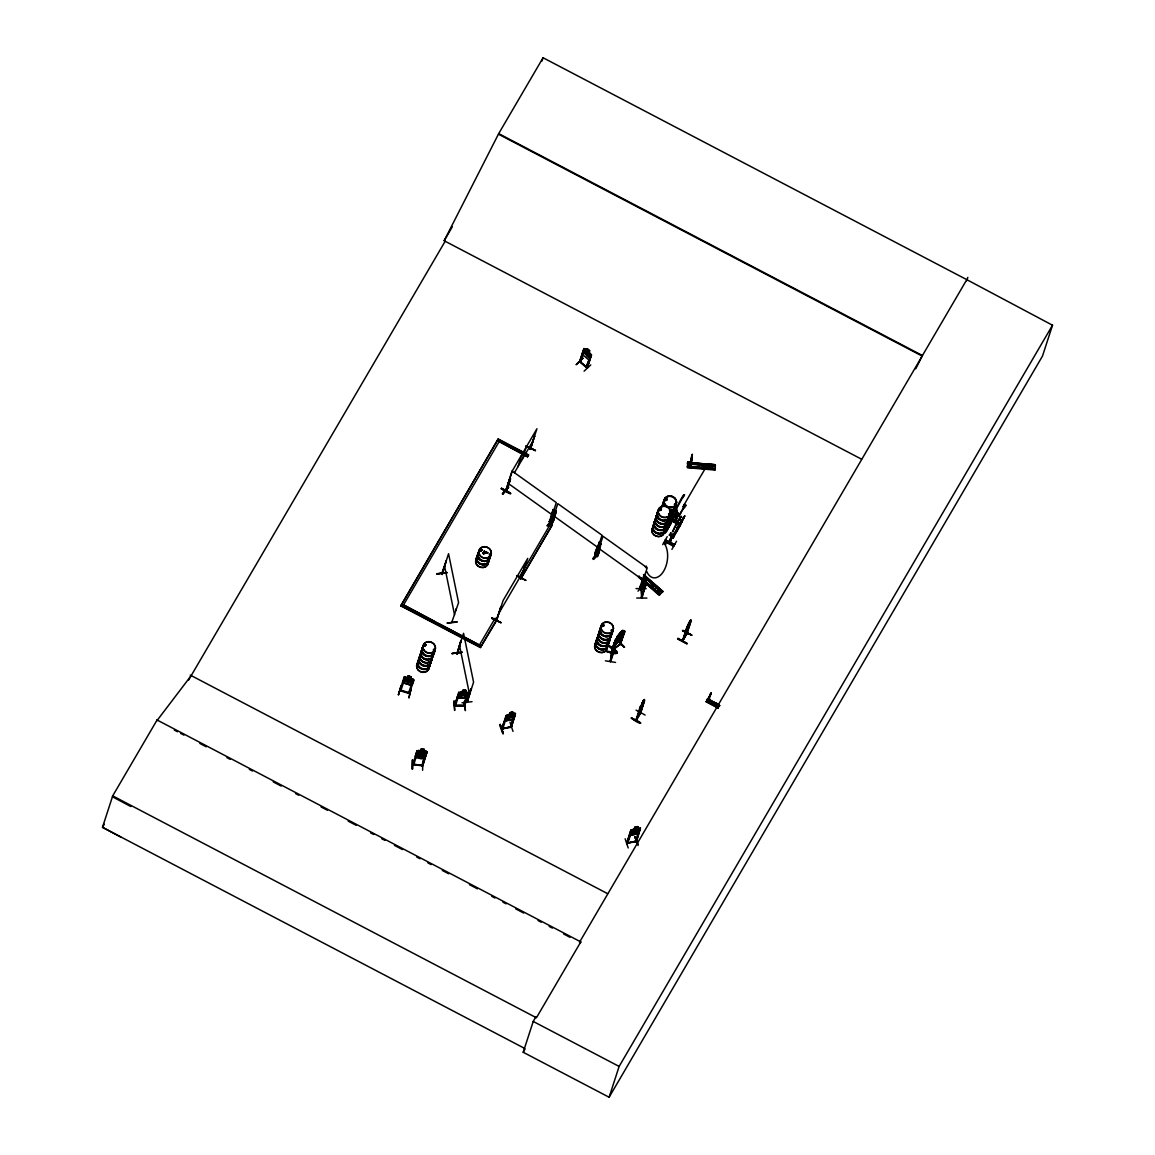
<?xml version="1.0" encoding="UTF-8"?>
<svg xmlns="http://www.w3.org/2000/svg" width="1155" height="1155" viewBox="0 0 1155 1155"><rect width="100%" height="100%" fill="white"/><g stroke="black" fill="none" stroke-linecap="round" stroke-linejoin="round"><path stroke-width="1.5" d="M708.058 699.829L707.365 699.223L706.961 700.522M484.032 552.35L484.349 551.238M482.949 553.274L482.92 553.404A8.59 7.58 18 0 1 483.757 552.653L484.162 551.224L487.944 552.884L484.162 551.397M640.837 712.433L636.304 720.547M686.503 633.604L683.312 639.841M614.417 646.165L615.37 640.938M689.477 463.646L689.708 463.617M441.73 573.602L446.119 561.2L442.307 574.454L441.672 573.573L441.932 574.396L448.544 553.707L458.578 602.607L451.749 622.444M451.605 621.65L452.37 621.881M456.774 653.153L457.322 654.033L461.134 640.78L457.25 653.196M456.889 652.806L457.077 653.744M466.533 701.244L470.98 688.856L466.967 701.706M689.261 466.981L715.263 469.349L687.543 467.327L687.673 462.606M715.219 466.259L687.572 463.415L715.263 465.898L715.248 464.743L687.716 462.794L687.932 461.798L690.748 462.029L690.387 467.429L690.647 466.274L687.846 466.028L687.514 467.111L715.234 469.507L715.349 464.758L687.6 462.433L687.572 463.935M687.976 463.992L688.38 462.707L687.673 465.436L687.788 463.574M687.932 461.798L690.748 462.029M690.445 466.909L690.733 462.39M683.053 506.684C684.698 504.576 686.2 509.875 683.053 506.684A442.019 33.856 -63.7 0 1 707.871 464.137L707.77 468.728M579.666 361.833L583.968 348.521L579.536 361.659M579.81 361.385L580.633 362.121L584.055 351.308M580.546 362.049L586.827 367.362M580.46 361.876L579.926 360.981M586.581 367.175L587.13 367.723M587.462 367.969L579.709 361.342M412.147 760.106L412.465 769.1M412.335 769.288L412.725 759.918L412.451 769.1M417.561 752.381L416.637 752.295L417.561 752.381L413.62 765.072L413.678 764.22L412.869 764.596M415.959 757.579C413.129 754.229 421.041 760.972 423.755 758.142L425.343 756.886M416.623 751.891L426.671 752.714L425.776 752.078M418.355 750.533L416.984 750.808L415.295 755.976M416.969 750.909L420.492 750.678M421.806 765.823L422.672 764.971M421.893 764.957L421.806 765.866L425.719 753.118L426.628 753.204L422.701 765.895L412.595 764.552M422.6 770.284L422.86 761.102M423.495 751.862L424.347 749.364L422.282 755.24L419.164 754.966L420.998 749.061L424.347 749.465L421.084 749.22M423.842 750.981L427.018 751.818L422.586 765.881M423.827 758.2L415.959 757.478M424.174 757.204L416.32 756.496L415.656 754.879L416.305 756.597L424.174 757.305L425.704 755.789M425.719 753.118L426.628 753.522M426.137 751.183L418.327 750.476M614.215 645.76L615.398 642.007M688.539 463.834L688.048 463.559M688.409 463.328L687.918 465.465M673.582 537.191L672.542 538.129L683.616 517.454L674.361 534.173M673.481 537.508L674.246 533.509M676.31 511.362L677.335 510.423L675.92 514.971L675.545 514.336L668.37 527.979M683.876 506.814L678.981 515.765L684.395 507.031M485.49 552.87C485.851 552.783 486.399 552.769 487.901 553M641.545 588.473L641.602 597.871L646.02 583.102L642.065 597.77M606.505 651.535C634.904 660.877 592.977 633.951 616.727 653.008M688.293 463.761L688.438 463.458M486.111 553.057C484.739 554.01 485.937 551.123 484.45 551.729M676.974 514.278L674.477 521.973L677.335 513.167L678.303 513.816L677.797 514.697L676.83 514.047M675.704 521.685L678.346 513.686L675.112 522.305L675.617 521.425M687.586 463.141L715.234 465.451M687.6 462.52L715.349 464.758M687.528 466.837L687.846 466.028M687.572 466.432L687.514 467.732L715.162 470.056L715.19 468.468M641.27 588.732L645.472 576.157M641.53 597.9L641.689 596.485M457.034 622.097L446.971 623.094L457.077 621.765M462.014 702.774L472.034 701.691M671.878 534.52L671.315 535.53L672.326 536.05L672.845 535.169L671.878 534.52L669.005 543.326L671.503 535.617M672.744 535.343C671.575 533.206 672.398 536.714 672.672 534.332M424.174 645.313L425.083 645.76M433.298 650.193L434.193 649.731L433.861 650.583M433.948 649.586L433.414 649.716M480.581 550.892L480.076 550.025M480.798 550.82L481.649 550.127M481.635 550.314L481.014 551.209L479.946 550.69M489.561 555.252L489.272 554.689M598.868 635.77L598.896 634.86M611.284 630.211L612.164 630.182L611.327 630.081M660.992 509.528L659.996 508.85L659.953 510.192M660.79 509.6L660.241 510.293L661.035 509.759M664.905 499.74L665.612 498.902L665.612 500.245M665.006 499.48L665.439 500.534L666.594 500.317M663.086 506.496A6.425 5.674 18 0 1 665.655 500.101L666.551 499.942L665.901 498.989M666.854 500.014L666.089 498.902M669.496 514.206L668.846 514.625M669.582 514.596L668.572 514.509M674.318 504.461L675.242 504.114M674.722 504.49L675.17 504.822M614.33 646.396L614.734 643.176L613.709 649.962L614.128 644.245L613.031 647.594M614.301 645.89L613.753 649.572M644.317 580.099L644.764 585.946L646.107 579.334M611.717 655.766L613.06 646.324L612.222 655.188M613.233 648.2L612.944 650.987L617.867 636.65L617.434 637.43M614.561 642.685L613.421 651.203L614.489 645.89M645.746 581.817L644.678 586.321L644.938 582.264C643.682 581.802 646.656 573.818 645.154 581.543L645.703 581.73M615.297 642.945L615.326 643.451C616.38 632.334 614.46 651.738 614.417 648.287M616.64 653.311C586.437 645.688 635.048 661.873 609.681 646.121M611.471 652.127L610.302 661.541L614.619 648.2M614.677 649.168L610.649 661.598C612.655 651.117 612.987 636.275 624.119 630.659L620.091 644.735L624.783 631.814L623.873 632.074L620.221 644.634M610.735 661.411L611.933 652.099M613.637 645.833L614.345 643.422L613.291 652.257M613.94 648.042L614.272 645.255M614.908 646.699L615.139 644.721M615.629 643.248L615.384 640.216L615.629 641.097M689.059 463.444L689.564 464.093M506.67 491.164C503.522 489.576 508.532 492.275 505.89 490.067M550.155 522.219L549.433 521.641M549.231 521.555L550.3 521.757L549.376 521.107M552.191 524.052L551.267 523.403M551.411 523.013L552.307 523.706M597.597 556.407L596.456 556.003L602.982 536.238L647.219 567.827L640.765 587.722L644.981 575.06L644.028 574.786L644.981 575.06M644.23 574.54L639.928 587.101L640.346 586.336L641.213 587.014M640.202 586.798L641.083 587.404L640.173 586.711M612.987 647.71L612.439 652.864L614.446 643.768M691.73 461.062L689.506 466.187L692.105 454.579M692.293 454.767L691.888 460.181L689.723 466.201L691.975 455.084M646.901 598.088L636.723 598.03M605.393 660.833L615.557 662.436M641.53 589.122L641.646 597.323M642.007 597.77L641.285 588.833M483.194 553.288L483.584 552.826A1.761 1.559 18 0 0 484.219 552.307C485.216 553.635 483.483 553.404 485.216 553.072M614.677 646.699L615.023 644.707M643.407 582.163L643.913 579.695L644.028 589.252L643.494 582.149M485.143 553.086L485.88 552.711M613.392 646.713L612.785 652.474L617.867 636.65M502.988 728.661L501.848 728.459M511.622 726.639L501.761 728.964L506.034 715.624M627.786 842.803L636.549 841.085L626.602 843.381L630.977 830.026L640.462 827.947L636.419 841.475L640.216 828.857L639.336 829.059L635.337 841.721L636.405 841.533L626.645 843.294M682.259 521.006L681.132 522.565C688.12 510.25 675.213 531.603 680.454 523.749L678.548 527.575L682.475 520.992L672.571 538.042M483.931 553.75L485.172 552.061L483.238 553.62M708.838 697.533L709.141 696.783M709.026 697.808L707.957 701.403L711.177 692.856M711.018 694.083L711.162 692.957M580.792 361.659L580.113 361.096M586.509 367.059L586.451 367.723C585.715 364.778 592.717 354.224 590.45 355.249M611.746 653.355L615.673 639.35L611.269 653.47M506.742 489.691C505.096 489.908 507.449 490.861 506.02 490.254M530.044 449.151L530.694 448.039M496.953 619.845L496.953 618.921M527.561 456.803L497.329 440.517L527.561 456.803L528.586 454.868L498.224 438.972L400.771 605.884L480.379 647.565L497.126 619.744L496.867 619.008L496.275 620.206L501.082 607.285L500.36 607.833M521.353 578.121L520.573 578.641M497.271 619.08L496.621 620.408L503.104 600.513L527.734 558.385L521.049 578.554M521.396 577.861L552.307 524.818L550.531 523.894L519.75 576.547L521.497 577.673L520.891 578.915L524.991 565.705L524.89 566.585M708.91 697.736L707.827 701.345L710.773 694.343M640.505 712.231L635.799 720.287M640.404 713.53L636.448 719.161M640 712.938L640.563 712.144M682.403 640.419L682.966 639.625M687.326 632.954L682.619 641.112L687.312 626.255L690.748 620.163M401.045 685.998L398.417 694.689M398.461 694.776L401.175 685.796L398.518 694.502M402.806 681.089L403.528 682.908L411.05 685.189L412.523 684.092M400.698 690.907L400.901 689.997M400.843 690.907L404.827 678.245L403.947 677.971L404.827 678.245M408.062 675.863L407.643 677.566L405.881 677.465L404.957 680.295L406.185 682.013L409.202 682.952L411.223 682.244L412.133 679.414L410.689 678.404L411.296 676.873L408.062 675.863L411.151 676.974L410.66 678.49M408.74 692.538L409.375 693.606M411.021 685.29L403.427 682.937L402.951 681.017M408.697 693.39L408.841 692.567L401.03 690.286M409.664 692.711L409.361 693.65L413.865 679.934L413.014 679.068M412.71 680.685L413.504 681.262L412.71 680.685L408.509 693.289M410.978 689.116L408.87 697.995L411.122 689.131M442.351 574.41L442.091 573.429M188.496 680.237L445.224 241.164L444.227 240.63L498.7 133.619L543.067 57.75L966.793 279.654L579.507 942.278L580.503 942.798L580.792 941.903L157.08 719.998L112.714 795.867L102.492 827.327L120.856 837.086M157.08 719.998L156.777 720.893L191.21 675.588M541.998 61.027L543.067 57.75M402.662 606.418L498.989 441.845M446.927 572.909L436.965 573.689M409.491 693.592L399.847 690.603L400.973 690.127M408.61 676.368L410.559 676.974M413.75 679.92L412.407 684.049L410.963 685.218M400.771 605.884L498.224 438.972M501.487 488.262C517.96 496.101 508.864 494.932 501.501 488.247M422.528 765.462L412.681 764.162M417.085 750.837L412.725 765M413.519 765.058L413.808 764.264M483.902 551.859L483.959 551.758A7.536 6.641 18 0 0 486.356 552.971L486.255 552.971M502.699 494.196L508.604 487.078L502.757 493.921M483.974 553.88L483.18 553.404M461.942 652.358L451.908 653.571L462.029 652.243M421.214 750.404L423.221 750.591M421.561 749.422L423.582 749.595M505.688 490.918L512.069 470.995L556.306 502.584L549.852 522.479L554.068 509.817L553.115 509.543L549.708 522.407M505.876 490.702L512.315 470.879L536.945 428.75L530.448 448.573M506.28 490.803L509.875 478.372M510.597 478.776L506.381 491.424L510.048 480.466M508.604 487.078L502.642 494.095M460.773 640.823L456.976 654.077L456.904 652.604M517.916 466.764L521.93 454.435M522.147 459.517L526.16 447.187M530.506 449.396L534.505 436.244L530.044 449.367L530.506 448.573M454.16 700.955L454.709 710.181M458.737 692.321L454.579 706.08C453.944 704.204 460.527 691.369 458.463 693.65M464.7 705.705C459.271 704.507 453.424 706.889 455.619 705.229M459.372 693.347L455.388 705.994M462.159 691.831L462.751 690.459L465.985 690.372L462.65 690.315L462.159 691.932L460.412 692.35L459.488 695.18L460.773 696.422L465.956 695.296L466.88 692.466L465.508 691.989M479.628 644.721L495.033 618.387L496.794 619.325M465.378 692.033L465.985 690.372M481.274 646.035L403.557 604.888L435.204 621.91M464.267 701.388L465.378 710.628L464.83 701.403M467.515 693.491L463.631 706.239C467.862 689.968 470.648 688.77 464.44 706.153L454.565 706.037M468.555 692.509L465.768 698.096L457.972 698.01L465.826 698.14L467.356 696.653M464.411 706.196L468.67 692.48L458.636 692.307M470.98 688.856L467.169 702.11L473.579 682.201L463.559 633.287L457.106 653.023M576.186 364.662L583.116 358.064L576.359 364.504M495.033 618.387L496.679 619.701L480.379 647.565M496.679 619.701L500.765 607.126M580.388 362.396L584.546 349.777M589.498 350.831L589.007 352.347L590.104 353.935L589.18 356.765L587.52 356.895L584.315 352.593L585.239 349.763L586.653 350.326L587.216 348.738L589.599 350.846L589.18 352.304M516.617 575.681L525.756 580.402M590.176 356.563L586.365 367.507M589.079 352.275L591.519 354.989L587.115 368.257L591.432 354.946L583.896 348.593M520.53 578.843L524.991 565.705M590.783 364.922L584.084 371.174M553 518.783L547.225 525.669M553.115 509.543L549.462 521.612M548.481 526.565L554.328 519.721M550.531 523.894L552.177 525.207M551.758 522.767L552.104 523.995L551.354 523.46L557.793 503.652L602.029 535.227L595.677 555.107C593.28 553.664 596.817 553.952 595.821 554.66M551.383 523.605L555.569 510.885L556.32 511.42L552.451 523.258M551.96 524.009L556.32 511.42M503.176 733.613L500.158 724.43M505.876 716.937C507.666 714.31 501.414 727.78 501.775 729.296L503.002 728.603M502.685 729.195L506.641 716.432M510.322 713.01L512.228 712.577M509.976 722.193L513.008 731.404M510.438 727.376L514.394 714.671L515.274 714.469L511.304 727.217C509.167 726.033 512.762 726.885 502.786 728.314M514.394 714.671L510.64 727.376L510.553 726.509M514.091 717.645L515.375 713.501M511.521 726.654L515.52 713.559L514.581 713.213M593.251 558.803C600.99 546.113 601.784 551.859 593.612 559.439M598.839 542.186C601.149 540.988 594.089 551.845 594.854 554.66L595.576 555.122M594.984 554.111L597.944 545.333M596.803 555.8L597.597 555.8M597.251 556.595L597.294 556.595C598.882 555.44 600.975 541.19 601.307 544.265M613.045 646.41L614.388 642.252M611.731 652.604L615.875 640.26L616.438 641.242L623.483 634.745M615.687 641.79L617.492 636.261M621.332 634.947L622.386 634.499L620.856 636.593L617.723 638.08L621.924 633.315M619.874 635.149L621.332 634.008M620.856 632.218L622.343 631.092M642.425 580.517L638.484 577.211L639.076 575.97M622.834 630.529L622.343 632.045L623.411 631.612L621.462 637.329L616.756 641.025M622.935 630.413C616.308 636.448 625.433 626.79 622.415 632.131L624.711 630.76M640.895 578.612L641.155 577.803M620.769 643.378L619.86 644.36M624.552 631.568L620.538 643.898L613.94 648.922M638.008 591.143L643.364 585.47M644.1 575.493L644.577 574.598L644.302 575.407M643.927 579.796L645.241 575.753M640.996 589.757L645.284 576.504M641.357 589.757L646.136 576.605L645.862 581.153M645.948 579.839L645.963 577.514M624.321 647.305L618.517 641.444M645.919 584.704L641.545 597.034M645.804 584.632L644.606 588.79M646.194 588.631L636.015 588.588M665.641 531.401L665.049 533.191L670.319 523.287M665.858 531.444L666.146 530.535M667.734 527.359L665.439 531.618L673.495 517.628L666.218 531.632L666.565 530.593M666.218 531.632L667.98 526.593M676.859 511.16L675.646 515.043L677.292 510.394L669.38 523.706L676.902 510.293M662.71 544.626L667.215 536.627M672.744 515.375L668.962 522.002M649.919 586.278L653.268 583.246M664.775 541.103L666.753 541.839L665.785 542.316M674.65 544.568L665.381 539.962L674.491 544.712M672.326 521.194L673.394 517.57M669.38 523.706L676.844 510.279M652.012 588.112L655.361 585.08M669.294 535.314L670.911 532.787M669.539 535.444L669.51 534.606M670.665 532.657L670.68 533.495M674.982 521.093L677.191 513.455M678.129 512.979L677.205 514.249M677.884 512.849L677.379 513.369M669.236 542.518L672.152 534.808M669.77 543.586L672.268 535.877M669.929 543.601L672.658 535.213M679.241 515.91L679.212 515.072M680.107 513.816L680.598 513.239L678.981 515.765M672.6 538.115L673.986 533.538L672.917 538.273L680.627 524.919M655.953 591.562L659.303 588.53M676.253 531.401C680.425 520.688 673.264 537.061 677.696 529.394M679.313 524.572L670.29 519.548M679.313 525.684L679.775 524.269M679.862 523.605L670.81 518.653L679.948 523.46L678.115 527.763L682.605 519.432M671.921 549.39L676.527 541.233M681.97 519.822L677.35 528.023L682.013 519.851M681.955 520.804L674.231 534.216L674.462 532.845M683.5 518.436L683.789 517.527M684.005 517.57L684.294 516.66M681.898 521.612L684.8 515.895L683.211 518.624M659.433 594.608L645.183 582.524M702.514 463.834L702.471 468.28M705.33 464.079L705.286 468.511M712.491 464.685L712.447 469.118M966.793 279.654L1052.508 325.219L1042.503 356.043L609.118 1097.25L523.201 1052.263L533.22 1021.439L535.934 1016.775M635.799 720.489L640.043 707.12M636.405 720.07L643.696 699.959L639.942 709.17L643.667 701.229L642.584 704.579M641.559 704.536L636.246 720.518M642.974 702.11L640.159 708.246L640.26 707.365M639.899 713.472L644.375 700.349L640.722 712.981M640.318 712.678L644.201 699.8M640.303 713.545L644.678 700.508M645.125 715.061L636.087 710.152M677.985 638.397C705.748 653.99 659.26 628.219 686.951 643.494M682.518 630.745L691.888 635.077L682.778 630.312M688.062 624.985L682.764 640.982M688.192 624.523L690.3 620.466L688.727 623.296M688.322 624.537L689.16 622.704M689.477 622.574L686.676 628.71L686.777 627.829M689.737 622.126L690.199 620.408M691.195 620.971L686.72 634.095L691.051 619.874L686.734 633.171M625.158 838.804L628.205 847.958M640.462 827.947L637.603 833.722L630.154 835.354L629.547 834.098L630.875 830.026M631.583 830.82L627.468 843.136C633.185 828.583 632.363 825.06 626.717 843.684L626.934 843.684M634.225 828.77L634.817 827.269M634.355 828.886L634.846 827.37L637.82 826.691M635.264 827.399L637.17 826.966M637.791 826.59L637.286 828.106L638.715 828.25L637.805 831.08L632.839 833.347L631.641 832.495L632.565 829.665L634.326 828.785M637.416 844.305L634.918 836.581L638.094 845.547M635.712 841.273L635.582 841.244M706.687 700.811L717.197 706.499L706.687 700.811L706.239 701.865L718.237 708.087M707.582 699.8L708.102 698.371L709.776 699.251L708.058 702.413L708.361 701.677M708.102 698.371L707.452 699.742L719.724 705.488M709.502 696.35L710.065 694.487M710.152 694.271L709.646 695.758M715.263 706.066L716.807 703.424M609.118 1097.25L619.123 1066.426L1052.508 325.219M915.756 368.806L922.426 355.523L498.7 133.619M966.706 280.766L967.803 277.373M719.421 706.008L707.25 699.627L707.726 698.818L718.439 704.406L707.524 699.208M707.697 699.324L707.972 699.569M670.564 524.038L669.467 525.366L671.358 521.54L667.662 528.052L668.774 526.55C660.212 542.677 679.631 507.796 666.132 531.574M479.744 550.098L481.361 549.722M480.538 549.592L480.119 550.487M601.885 625.389L603.791 625.433M603.213 624.956L603.228 625.967M665.728 499.003L665.482 500.144M666.218 500.245L666.247 499.076M642.368 705.849C645.4 698.27 638.859 714.512 638.729 711.177L638.701 711.884M689.059 625.158C681.378 640.072 693.448 612.872 689.087 625.043M688.842 626.328L689.824 624.003M679.342 524.514L670.203 519.779M501.385 488.536L510.539 493.214M500.996 622.718L491.972 617.737L491.64 618.416M709.083 697.274L709.372 696.292M613.68 649.283L621.015 643.638M646.324 567.264L645.818 566.513M501.66 728.978L502.699 728.704M627.829 842.688L627.093 843.28M710.282 694.343L710.816 693.318M644.548 699.425L640.577 707.539M640.101 707.235L640.707 705.734M706.687 701.071L718.526 707.567M642.541 702.5L641.689 704.059M702.832 465.739L703.698 464.96M688.221 624.48L682.302 640.953L687.066 632.608M669.611 525.467L671.531 521.208L667.489 528.124M679.169 524.846L677.408 527.835L679.154 524.89L670.001 520.169M501.169 488.911L510.322 493.589M491.655 618.373L501.025 622.689L491.842 618.055M673.639 546.286L666.06 542.273M677.667 639.047L686.763 643.826M706.254 701.85L706.759 700.97M642.555 704.694L639.884 708.665M668.976 521.728L672.816 515.13M676.787 514.177L677.335 513.167M534.823 436.402L534.101 436.951M520.53 578.626L520.992 577.615M520.573 578.756L520.934 578.049M452.37 226.698L444.17 240.745L861.558 459.185M104.296 824.237L102.492 827.327L524.615 1048.394M508.301 483.209L510.048 480.22M514.423 472.742L532.931 441.08M527.676 456.413L528.586 454.868M499.104 612.843L523.735 570.714M552.307 524.818L521.511 577.486L519.75 576.547M671.734 535.588L672.427 534.202M673.943 534L684.698 515.837M642.223 702.832L643.797 700.002M687.081 627.988L685.204 632.348L688.871 626.313M708.217 702.11L709.517 699.887M709.776 699.251L707.986 698.573M580.792 941.903L536.425 1017.772L112.714 795.867M523.201 1052.263L525.02 1049.144M621.087 639.639C625.303 633.445 615.427 647.479 615.052 643.263M646.136 567.986L646.468 566.297M673.495 517.628L672.051 519.635M526.189 446.09L535.357 450.782M516.675 575.565L525.828 580.258M616.756 641.242L619.239 638.311L620.928 638.051L619.874 637.574M674.448 544.886L665.367 539.977M682.576 630.644L691.701 635.38M663.605 542.633L665.785 543.962L663.605 542.633A19.072 11.102 -81.6 0 1 663.764 570.974A19.072 11.102 -81.6 0 1 646.728 571.494M689.636 622.069L690.242 621.274L686.388 629.114M643.277 579.651L660.241 594.132L642.166 578.424M661.844 592.602L646.439 579.059L662.118 592.197M481.548 550.718L480.769 551.123M659.577 509.138L659.693 509.976M603.589 626.284L603.733 625.389M509.846 478.242L510.394 479.022M508.186 486.746L502.252 493.849M555.569 510.885L556.118 511.665M549.361 521.612L549.867 522.392M547.181 525.9L553.13 518.566M592.818 558.544L598.824 551.18M593.194 559.107L599.099 551.989M640.346 586.884L640.78 587.65M620.697 643.436L620.134 644.403M617.405 637.979L616.38 639.177L623.094 633.532M484.84 553.043L483.916 553.563M463.631 706.196L464.57 705.387M463.646 705.373L464.555 705.734M639.191 576.562L643.09 579.897M659.548 594.796L645.241 582.409M646.685 578.684L662.104 592.284L662.999 591.519L643.696 574.627M662.508 591.981L644.447 576.244M687.023 632.68L686.922 633.647M708.001 698.818L706.398 701.547L718.424 707.741M706.47 701.46L718.323 707.899M500.057 724.647L503.306 733.613L500.187 724.416M583.852 349.171L584.315 349.994M584.878 348.738L586.726 350.254M582.568 352.65L583.015 354.758M586.668 350.138L587.159 348.622L589.671 350.774M590.205 359.061L588.776 359.898L582.856 354.83L582.654 352.593M421.243 753.508L423.726 755.211L422.124 753.204L424.809 751.732L421.589 752.8L419.193 751.154L420.738 753.089L417.937 754.691L421.127 753.551M624.783 631.814L623.873 632.074M614.041 648.605L619.889 644.144M645.327 566.874L646.367 566.455M642.786 580.171L638.816 576.778L643.017 579.954M638.932 576.793L642.613 580.272M662.104 592.284L645.602 577.5M424.52 644.678L423.899 645.587L425.141 646.121M424.39 644.981L425.444 645.385M430.974 660.126L430.31 660.126M665.8 524.543L666.233 523.778M651.824 584.863L652.647 584.444M603.545 626.183L601.943 625.577M716.447 704.579L716.36 705.647M717.457 705.59L716.389 705.575M692.336 454.218L691.426 460.888M588.732 359.797L590.118 358.988M424.318 754.403L422.239 755.471L419.121 755.182L417.836 753.825L418.76 750.981L420.593 750.635M509.384 714.396L507.623 715.263L506.699 718.092L507.897 718.944L512.863 716.692L513.773 713.862L512.344 713.718L512.964 712.13L509.788 712.852C508.388 716.807 510.322 710.238 512.878 712.303M502.67 729.137L502.887 728.285M635.409 840.883L636.362 840.739M499.61 724.763L502.815 733.699M505.746 490.514L506.381 490.918M511.304 727.217L501.963 728.892M659.144 509.687L660.573 510.423M666.06 524.644L666.146 523.778M424.304 644.591L424.376 645.486M653.326 586.365L651.752 585.96M602.52 625.158L603.358 625.375M612.121 630.702L611.37 630.399M660.27 594.103L659.072 595.215L644.923 582.842M659.606 594.724L662.84 591.418L643.494 574.685M703.381 465.162L705.026 465.927M514.682 713.241L505.962 715.725L507.262 714.945M514.509 714.974L515.39 714.772M505.298 720.893L512.618 719.233L514.163 717.529L512.661 719.32L505.24 721.067L504.648 719.81M634.759 827.341L637.935 826.619L637.416 828.034M630.818 831.34L631.698 831.138M640.318 829.175L639.336 829.059M630.24 835.296L637.661 833.751M634.774 836.841L637.964 844.19M420.247 751.631L418.413 751.977L417.489 754.807L418.774 756.178L421.893 756.453L423.957 755.399L425.228 751.573L423.726 750.923M453.944 701.172L454.622 710.426M404.236 677.061L405.477 676.888M446.292 562.023L445.772 561.229M446.841 572.404L436.908 573.992M436.893 573.862L447.014 572.649M622.964 633.532L623.7 633.474M461.856 651.998L451.908 653.571M660.357 510.496L659.447 510.279M653.066 586.466L651.954 586.177M603.155 626.4L601.986 625.793M587.087 368.185L579.622 361.732M704.247 466.981L702.832 465.869M645.486 576.056L645.992 583.116M645.963 585.542L645.544 584.704M467.53 693.809L468.454 693.823M454.695 705.171L463.502 705.503M689.29 464.079L713.487 466.216M687.6 466.302L715.248 468.612L687.543 466.216M687.644 466.678L713.458 468.916M420.434 751.14L423.553 751.429M420.088 752.136L423.206 752.41M419.51 753.97L422.643 754.258M413.764 764.393L421.705 765.115M685.55 505.933C688.135 505.63 682.721 502.988 684.41 505.341M400.063 690.242L409.592 693.289M675.155 522.219L678.216 513.975L677.436 513.47M602.939 626.111L602.564 626.126A6.425 5.674 18 0 0 603.213 635.914A6.425 5.674 18 0 0 612.439 631.121M424.795 644.476L425.776 645.154M583.968 348.68L584.892 348.824M669.525 542.446L669.048 543.24M412.985 679.169L404.163 676.917L399.861 690.647M434.121 649.355A6.425 5.674 18 0 1 430.584 656.17A6.425 5.674 18 0 1 422.47 653.066A6.425 5.674 18 0 1 424.607 645.703L424.766 645.746M423.365 751.905L424.881 752.569M672.484 519.259L680.122 523.172M674.924 521.179L675.733 521.584M498.512 134.197L922.239 356.101M498.094 439.362L522.06 451.908M525.265 453.583L528.456 455.258M671.358 535.4L672.369 535.92M666.363 541.666L673.87 545.882L666.276 541.897M719.652 705.618L707.336 699.251L719.464 705.95M438.38 623.57L479.686 645.197M400.901 605.494L480.509 647.19M190.214 675.069L607.559 893.624M174.333 730.09L177.524 731.75M180.714 733.425L183.905 735.1M199.858 743.445L206.225 746.794M226.972 757.651L230.163 759.326M249.307 769.346L252.497 771.02M273.23 781.877L281.199 786.05M295.565 793.572L298.755 795.246M321.09 806.941L327.471 810.276M348.204 821.147L356.173 825.32M370.538 832.842L373.729 834.502M381.699 838.689L384.889 840.349M394.461 845.373L402.445 849.546M416.796 857.068L419.987 858.728M427.956 862.915L431.147 864.575M442.322 870.437L448.703 873.772M469.435 884.629L477.419 888.816M491.77 896.323L494.961 897.998M502.93 902.171L506.121 903.845M515.693 908.855L523.677 913.042M538.028 920.549L541.219 922.224M549.188 926.397L552.379 928.071M563.553 933.919L569.935 937.268M533.22 1021.439L619.123 1066.426M112.425 796.762L130.789 806.522M442.235 572.981L442.047 573.919M466.75 702.038L466.62 701.229M597.294 556.595L596.601 556.161M508.07 483.324L552.292 514.913M553.794 515.982L598.016 547.557M598.983 548.567L643.205 580.157M426.065 751.226L426.902 751.833M645.659 582.149L659.808 594.536L645.457 582.337M622.227 636.838L616.438 641.242M617.333 636.232L620.538 632.29L618.647 635.25L610.23 661.469L610.807 660.776M618.835 641.227L624.61 647.262L618.517 641.285M454.507 705.532L455.402 705.128L455.489 705.994M629.547 834.098L630.182 835.455M457.322 696.479L457.972 698.01M455.965 609.277L456.138 610.1L455.619 609.32M470.634 688.9L470.807 689.723M444.545 566.037L454.565 614.936M459.56 645.616L469.58 694.53M646.02 576.605L646.251 579.622M614.316 643.884L614.316 644.865M434.338 648.966A6.526 5.761 18 0 1 430.209 656.026A6.526 5.761 18 0 1 422.066 651.767A6.526 5.761 18 0 1 426.195 644.692A6.425 5.674 18 0 0 422.08 651.045A6.425 5.674 18 0 0 429.169 655.896A6.425 5.674 18 0 0 434.612 650.279M433.024 652.763A6.425 5.674 18 0 1 425.661 659.649A6.425 5.674 18 0 1 422.239 649.991M434.28 649.139A6.526 5.761 18 0 1 430.685 656.054A6.526 5.761 18 0 1 422.456 652.893A6.526 5.761 18 0 1 424.621 645.428M433.544 653.874A6.526 5.761 18 0 1 424.953 659.115A6.526 5.761 18 0 1 422.297 649.558M433.183 652.532A6.526 5.761 18 0 1 425.704 659.548A6.526 5.761 18 0 1 422.239 649.731M433.515 653.672A6.425 5.674 18 0 1 425.054 658.826A6.425 5.674 18 0 1 422.427 649.428M430.05 665.424A6.425 5.674 18 0 1 420.954 668.745A6.425 5.674 18 0 1 419.092 659.693M430.093 662.06A6.526 5.761 18 0 1 426.484 668.976A6.526 5.761 18 0 1 418.254 665.814A6.526 5.761 18 0 1 420.42 658.35M431.508 660.169A6.526 5.761 18 0 1 422.138 665.049A6.526 5.761 18 0 1 421.532 654.943M431.465 659.967A6.425 5.674 18 0 1 423.813 665.381A6.425 5.674 18 0 1 419.453 656.892M431.277 660.544A6.425 5.674 18 0 1 422.817 665.699A6.425 5.674 18 0 1 420.203 656.285M431.45 660.342A6.526 5.761 18 0 1 422.846 665.583A6.526 5.761 18 0 1 420.189 656.026M432.288 657.397A6.41 5.66 18 0 1 423.842 662.537A6.41 5.66 18 0 1 421.228 653.167M430.353 663.374A6.425 5.674 18 0 1 422.701 668.774A6.425 5.674 18 0 1 418.341 660.299M428.996 665.107A6.41 5.66 18 0 1 422.485 672.152A6.41 5.66 18 0 1 417.316 663.519M428.924 665.309A6.41 5.66 18 0 1 422.412 672.354A6.41 5.66 18 0 1 417.244 663.721M612.655 630.745A6.526 5.761 18 0 1 607.126 636.448A6.526 5.761 18 0 1 599.921 631.525A6.526 5.761 18 0 1 604.195 624.971M611.327 634.514A6.425 5.674 18 0 1 602.867 639.668A6.425 5.674 18 0 1 600.254 630.269M612.612 630.543A6.425 5.674 18 0 1 603.401 635.351A6.425 5.674 18 0 1 602.794 625.404M612.598 630.919A6.526 5.761 18 0 1 603.228 635.799A6.526 5.761 18 0 1 602.621 625.692M611.558 634.153A6.526 5.761 18 0 1 602.953 639.379A6.526 5.761 18 0 1 600.297 629.822M611.5 634.326A6.526 5.761 18 0 1 602.896 639.552A6.526 5.761 18 0 1 600.239 629.995M611.515 633.951A6.425 5.674 18 0 1 603.054 639.09A6.425 5.674 18 0 1 600.441 629.692M610.446 637.185A6.41 5.66 18 0 1 602.809 642.57A6.41 5.66 18 0 1 598.463 634.109M610.374 637.387A6.41 5.66 18 0 1 601.943 642.527A6.41 5.66 18 0 1 599.33 633.142M606.996 645.385A6.41 5.66 18 0 1 599.662 652.272A6.41 5.66 18 0 1 596.24 642.628M609.161 638.744A6.425 5.674 18 0 1 602.636 645.804A6.425 5.674 18 0 1 597.453 637.156M608.093 642.324A6.526 5.761 18 0 1 600.614 649.341A6.526 5.761 18 0 1 597.149 639.524M608.035 642.498A6.526 5.761 18 0 1 600.571 649.514A6.526 5.761 18 0 1 597.092 639.697M608.064 642.151A6.425 5.674 18 0 1 600.701 649.052A6.425 5.674 18 0 1 597.279 639.394M610.288 637.69A6.41 5.66 18 0 1 601.842 642.83A6.41 5.66 18 0 1 599.228 633.445M609.161 642.296A6.425 5.674 18 0 1 600.831 645.963A6.425 5.674 18 0 1 597.265 637.733M608.18 644.216A6.425 5.674 18 0 1 600.528 649.615A6.425 5.674 18 0 1 596.168 641.126M606.938 645.573A6.41 5.66 18 0 1 599.604 652.46A6.41 5.66 18 0 1 596.182 642.815M609.133 639.105A6.526 5.761 18 0 1 602.506 646.266A6.526 5.761 18 0 1 597.236 637.488M609.19 638.932A6.526 5.761 18 0 1 602.564 646.093A6.526 5.761 18 0 1 597.294 637.315M483.021 553.101A8.59 7.58 18 0 1 483.83 552.451M489.056 560.709A6.425 5.674 18 0 1 480.725 564.376A6.425 5.674 18 0 1 477.174 556.133M478.112 554.963A6.425 5.674 18 0 1 479.368 554.082M490.168 557.302A6.425 5.674 18 0 1 479.7 559.684A6.425 5.674 18 0 1 481.967 550.127M490.153 554.111A6.526 5.761 18 0 1 486.01 561.171A6.526 5.761 18 0 1 477.867 556.912A6.526 5.761 18 0 1 481.996 549.838M490.211 553.938A6.526 5.761 18 0 1 483.57 561.099A6.526 5.761 18 0 1 478.3 552.321M479.253 551.123A6.526 5.761 18 0 1 482.054 549.665M490.168 553.765A6.425 5.674 18 0 1 483.642 560.81A6.425 5.674 18 0 1 478.459 552.162M479.397 550.993A6.425 5.674 18 0 1 482.155 549.563M488.016 560.449A6.454 5.688 18 0 1 480.639 567.379A6.454 5.688 18 0 1 477.203 557.677M489.041 557.504A6.526 5.761 18 0 1 482.415 564.68A6.526 5.761 18 0 1 477.145 555.902M478.098 554.703A6.526 5.761 18 0 1 479.383 553.794M489.099 557.331A6.526 5.761 18 0 1 482.472 564.506A6.526 5.761 18 0 1 477.203 555.714M489.07 557.158A6.425 5.674 18 0 1 481.722 564.059A6.425 5.674 18 0 1 478.3 554.4M488.002 560.377A6.41 5.66 18 0 1 480.668 567.264A6.41 5.66 18 0 1 477.26 557.634M669.337 513.73A6.425 5.674 18 0 1 665.266 520.688A6.425 5.674 18 0 1 657.253 516.487A6.425 5.674 18 0 1 661.31 509.528M669.496 513.513A6.526 5.761 18 0 1 665.367 520.573A6.526 5.761 18 0 1 657.209 516.314A6.526 5.761 18 0 1 661.339 509.24M669.553 513.34A6.526 5.761 18 0 1 665.41 520.4A6.526 5.761 18 0 1 657.267 516.141A6.526 5.761 18 0 1 661.396 509.066M669.51 513.167A6.425 5.674 18 0 1 665.453 520.111A6.425 5.674 18 0 1 657.426 515.91A6.425 5.674 18 0 1 661.497 508.965M668.225 517.137A6.425 5.674 18 0 1 660.877 524.024A6.425 5.674 18 0 1 657.455 514.365M667.345 519.779A6.41 5.66 18 0 1 660.01 526.666A6.41 5.66 18 0 1 656.603 517.036M668.442 516.733A6.526 5.761 18 0 1 660.978 523.749A6.526 5.761 18 0 1 657.498 513.932M668.384 516.906A6.526 5.761 18 0 1 660.92 523.922A6.526 5.761 18 0 1 657.44 514.105M668.413 516.559A6.425 5.674 18 0 1 661.064 523.46A6.425 5.674 18 0 1 657.643 513.802M667.272 520.01A6.41 5.66 18 0 1 659.938 526.897A6.41 5.66 18 0 1 656.531 517.252M665.078 526.824A6.425 5.674 18 0 1 657.729 533.726A6.425 5.674 18 0 1 654.308 524.067M666.666 524.341A6.425 5.674 18 0 1 658.22 529.495A6.425 5.674 18 0 1 655.592 520.096M665.598 527.951A6.526 5.761 18 0 1 657.007 533.177A6.526 5.761 18 0 1 654.351 523.634M665.237 526.608A6.526 5.761 18 0 1 657.773 533.61A6.526 5.761 18 0 1 654.293 523.807M665.569 527.748A6.425 5.674 18 0 1 657.108 532.903A6.425 5.674 18 0 1 654.481 523.489M666.175 523.432A6.425 5.674 18 0 1 658.826 530.318A6.425 5.674 18 0 1 655.405 520.66M666.334 523.201A6.526 5.761 18 0 1 658.87 530.217A6.526 5.761 18 0 1 655.39 520.4M666.709 524.543A6.526 5.761 18 0 1 658.119 529.784A6.526 5.761 18 0 1 655.448 520.226M667.186 520.299A6.41 5.66 18 0 1 659.852 527.185A6.41 5.66 18 0 1 656.43 517.541M675.329 503.522A6.526 5.761 18 0 1 669.539 510.755M663.057 506.323A6.526 5.761 18 0 1 667.186 499.263A6.526 5.761 18 0 0 663.114 506.15M675.689 504.865A6.526 5.761 18 0 1 669.597 510.582M675.661 504.663A6.425 5.674 18 0 1 669.655 510.293M663.273 505.933A6.425 5.674 18 0 1 667.33 498.974M674.058 507.146A6.425 5.674 18 0 1 670.001 514.105M661.801 506.93A6.425 5.674 18 0 1 663.288 504.389M674.794 508.099A6.425 5.674 18 0 1 671.098 510.698M675.17 503.753A6.425 5.674 18 0 1 675.343 506.713M674.275 506.756A6.526 5.761 18 0 1 670.145 513.816M661.829 506.54A6.526 5.761 18 0 1 663.331 503.941A6.425 5.674 18 0 0 661.988 506.366M674.549 508.07A6.425 5.674 18 0 1 668.557 513.701M673.423 511.506A6.41 5.66 18 0 1 667.431 517.137M671.445 517.96A6.526 5.761 18 0 1 666.998 523.518M671.098 516.271A6.425 5.674 18 0 1 667.027 523.229M672.326 514.928A6.425 5.674 18 0 1 666.32 520.558M672.484 514.74A6.526 5.761 18 0 1 666.392 520.457M671.387 518.133A6.526 5.761 18 0 1 666.94 523.691M671.214 518.335A6.425 5.674 18 0 1 665.208 523.966M670.348 520.992A6.41 5.66 18 0 1 665.987 526.435M672.513 514.365A6.425 5.674 18 0 1 668.139 519.822M673.322 511.809A6.41 5.66 18 0 1 668.962 517.252M669.972 519.692A6.41 5.66 18 0 1 665.915 526.637M710.628 464.527L710.527 469.118L710.628 464.527M420.637 750.043L423.986 750.447L420.637 750.043M680.309 517.989L679.501 519.736L681.493 516.328L680.858 517.426A8.677 0.78 -62.4 0 0 678.23 520.183A8.677 0.78 -62.4 0 0 673.091 530.708L672.455 531.805L680.309 517.989M683.5 496.058L682.706 497.819L684.54 494.614L683.904 495.712A8.677 0.736 -62.8 0 0 681.363 498.498A8.677 0.736 -62.8 0 0 676.281 509.066L675.646 510.164L683.5 496.058M407.498 677.971L406.574 680.8L409.606 681.739L410.516 678.909L407.498 677.971M526.247 445.917L535.53 450.479L526.218 445.946M462.087 692.379L461.163 695.209L464.281 695.267L465.205 692.437L460.845 692.495L462.404 694.271L459.603 696.032L462.967 694.617L465.393 696.133L463.79 694.285L466.461 692.654L463.242 693.938L461.928 692.524M463.213 690.618L465.22 690.661L463.213 690.618M586.495 350.831L585.571 353.661L587.924 355.682L588.848 352.853L586.495 350.831M587.491 349.431L588.833 351.221L587.491 349.431M509.211 714.902L508.301 717.731L511.261 717.053L512.185 714.223L509.211 714.902M618.892 637.228L617.968 640.072L620.249 638.282L622.17 632.55L619.874 634.312L618.95 637.141L621.26 635.38L618.892 637.228M645.356 578.771L644.649 584.43L645.356 578.771M653.86 589.743L657.267 586.538L653.86 589.743M657.339 592.789L660.747 589.584L657.339 592.789M631.482 717.934C638.744 724.835 647.767 725.196 631.467 717.948M634.153 829.29L633.229 832.12L636.203 831.456L637.127 828.611L634.153 829.29M631.381 718.179L640.476 722.987L631.381 718.179M619.066 635.106L620.062 635.654L617.838 638.701L620.452 635.611L622.112 635.452L621.087 634.875L623.195 631.958L620.711 634.904L619.066 635.106M681.97 520.053L677.48 528.052L682.028 520.111M508.085 715.306L509.528 716.591L506.843 718.858L510.062 716.764L512.344 717.602L510.856 716.273L513.426 714.137L510.337 716.071L508.085 715.306M633.027 829.694L634.47 830.979L631.785 833.26L635.005 831.152L637.286 832.004L635.799 830.662L638.369 828.525L635.279 830.459L633.027 829.694M418.832 752.15L420.391 754.085L417.59 755.688L420.954 754.475L423.437 756.15L421.777 754.201L424.463 752.714L421.228 753.796L418.832 752.15M406.257 677.725L407.744 680.107L405.015 681.233L408.293 680.627L410.675 682.923L409.087 680.512L411.685 679.472L408.567 679.963L406.257 677.725M588.833 357.112L587.101 353.82L584.444 353.416L586.682 353.026L585.672 349.936L587.274 353.17L589.873 353.56L587.722 353.935L588.833 357.112M423.885 650.077A6.41 5.66 18 0 0 434.858 650.279A6.41 5.66 18 0 0 428.852 641.588A6.41 5.66 18 0 0 423.885 650.077M423.784 650.366A6.41 5.66 18 0 0 434.756 650.554A6.41 5.66 18 0 0 428.765 641.862A6.41 5.66 18 0 0 423.784 650.366M423.943 662.234A6.41 5.66 18 0 0 432.389 657.094A6.41 5.66 18 0 1 423.943 662.263A6.41 5.66 18 0 1 421.315 652.878A6.41 5.66 18 0 0 423.943 662.234M601.885 630.356A6.41 5.66 18 0 0 612.857 630.543A6.41 5.66 18 0 0 606.851 621.852A6.41 5.66 18 0 0 601.885 630.356M601.784 630.644A6.41 5.66 18 0 0 612.756 630.832A6.41 5.66 18 0 0 606.765 622.141A6.41 5.66 18 0 0 601.784 630.644M479.672 555.18A6.454 5.688 18 0 0 490.716 555.382A6.454 5.688 18 0 0 484.667 546.633A6.454 5.688 18 0 0 479.672 555.18M479.657 555.338A6.396 5.645 18 0 0 490.601 555.526A6.396 5.645 18 0 0 484.624 546.849A6.396 5.645 18 0 0 479.657 555.338M659.086 514.451A6.41 5.66 18 0 0 670.059 514.654A6.41 5.66 18 0 0 664.053 505.962A6.41 5.66 18 0 0 659.086 514.451M659 514.74A6.41 5.66 18 0 0 669.958 514.928A6.41 5.66 18 0 0 663.966 506.237A6.41 5.66 18 0 0 659 514.74M656.069 536.108A6.41 5.66 18 0 0 664.5 530.968A6.41 5.66 18 0 1 656.069 536.122A6.41 5.66 18 0 1 653.441 526.738A6.41 5.66 18 0 0 656.069 536.108M664.919 504.475A6.425 5.674 18 0 0 675.906 504.663A6.425 5.674 18 0 0 669.9 495.957A6.425 5.674 18 0 0 664.919 504.475A6.41 5.66 18 0 0 675.892 504.663A6.41 5.66 18 0 0 669.9 495.971A6.41 5.66 18 0 0 664.919 504.475M664.832 504.764A6.41 5.66 18 0 0 675.805 504.966A6.41 5.66 18 0 0 669.799 496.275A6.41 5.66 18 0 0 664.832 504.764M669.135 516.747A6.41 5.66 18 0 0 673.495 511.29A6.41 5.66 18 0 1 669.12 516.747"/></g></svg>
